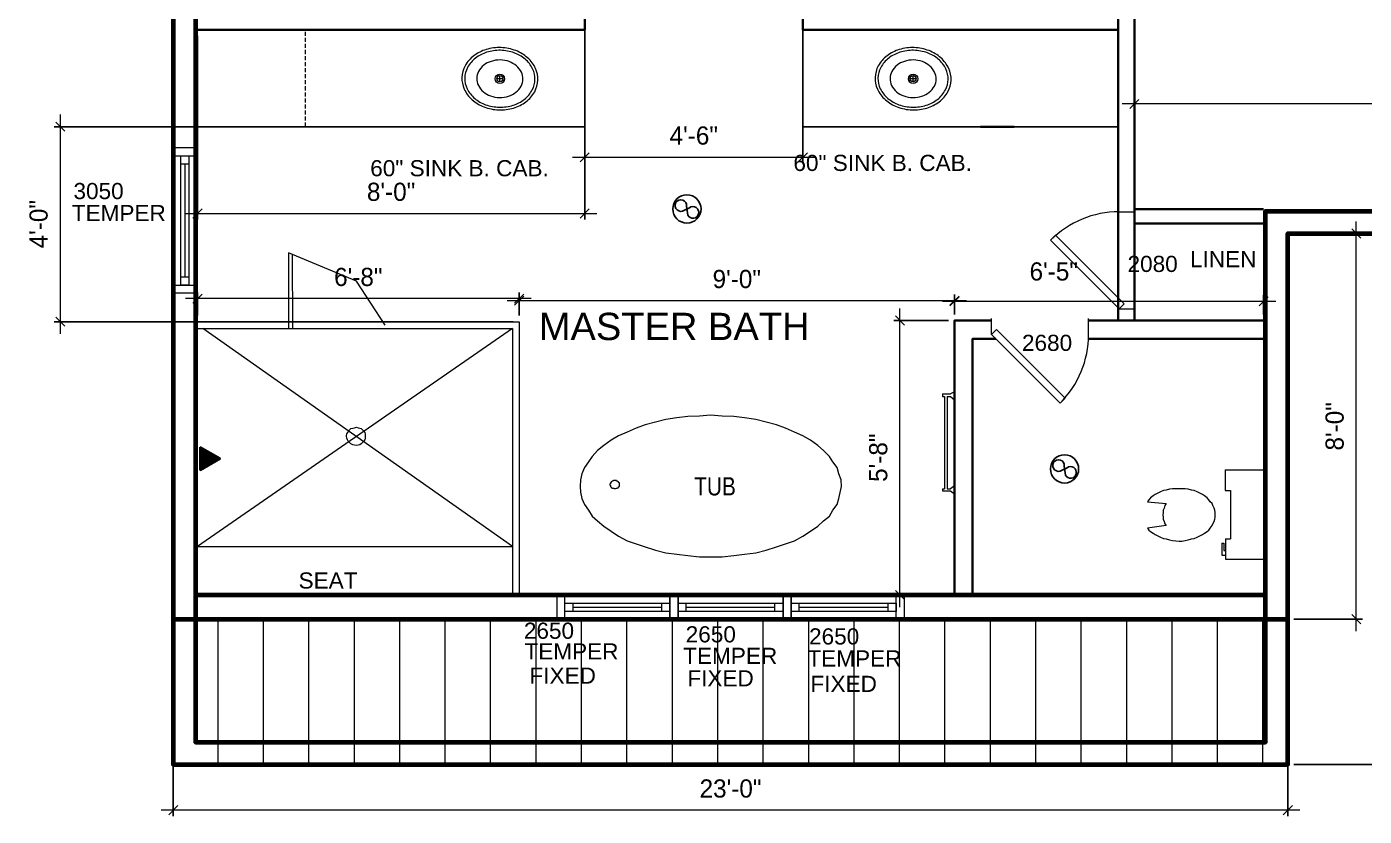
# Model space of a CAD drawing. Extents: x 4834 to 12794, y 1436 to 32221.
# Drawn here: x 7402.1 to 7733.3, y 1524.9 to 1720.4 of the extents above; entities that cross this region are included whole.
import ezdxf

# ---------------------------------------------------------------- set-up
doc = ezdxf.new("R2010")
doc.units = 0
doc.header["$LTSCALE"] = 8
doc.header["$MEASUREMENT"] = 0
doc.linetypes.add('HIDDEN', pattern=[0.375, 0.25, -0.125])
doc.layers.get('0').update_dxf_attribs({"lineweight": 9})
doc.layers.get('DefPoints').update_dxf_attribs({"color": 17})
doc.layers.add('A-CASE', color=6, linetype='Continuous')
doc.layers.add('Electrical - New', color=3, linetype='Continuous')
for name, color, linetype, lineweight in [('A-Wall-New', 1, 'Continuous', 50), ('A-Wall-Partition', 3, 'Continuous', 35), ('A-windoor', 2, 'Continuous', 13), ('AFURNITURE', 134, 'Continuous', 18), ('appliance', 2, 'Continuous', 13), ('DIM', 8, 'Continuous', 5), ('DIMENSION', 9, 'Continuous', 9), ('door', 43, 'Continuous', 13), ('hatch', 8, 'Continuous', 13), ('TEXT', 6, 'Continuous', 25)]:
    doc.layers.add(name, color=color, linetype=linetype, lineweight=lineweight)
doc.styles.add('ARCHITXT', font='ARCHITXT.SHX', dxfattribs={"height": 2})
doc.styles.get("Standard").update_dxf_attribs({"font": 'stylu.ttf'})
doc.dimstyles.new('Forum 24', dxfattribs={"dimscale": 24, "dimtxt": 0.1875, "dimasz": 0.09375, "dimexe": 0.0625, "dimexo": 0.0625, "dimgap": 0.125, "dimtad": 1, "dimdec": 4, "dimrnd": 1, "dimzin": 7, "dimdsep": 46, "dimlunit": 4, "dimtxsty": 'Standard', "dimblk": 'OBLIQUE', "dimblk1": 'DIMTICK', "dimblk2": 'OBLIQUE', "dimcen": -0.0625, "dimdle": 0.125, "dimclrd": 256, "dimclre": 256, "dimclrt": 256, "dimadec": 0, "dimazin": 0, "dimtfac": 1, "dimtdec": 4, "dimtmove": 1, "dimatfit": 3, "dimfxl": 0.0625, "dimtvp": 1.2, "dimfrac": 2, "dimtolj": 1, "dimtzin": 7, "dimlwd": 13, "dimarcsym": 0})

# ---------------------------------------------------------------- blocks, each defined once
blk = doc.blocks.new('_Oblique')
at = {"color": 0, "linetype": 'ByBlock', "lineweight": -2}
blk.add_line((-0.5, -0.5), (0.5, 0.5), dxfattribs=at)
blk = doc.blocks.new('*D447')
at = {"layer": 'DefPoints', "color": 0, "transparency": 16777216}
for p in [(7714.41, 1669.17), (7731.37, 1669.17), (7714.41, 1573.66)]:
    blk.add_point(p, dxfattribs=at)
at = {"layer": 'DIMENSION', "lineweight": 13, "transparency": 16777216}
blk.add_line((7731.37, 1570.66), (7731.37, 1672.17), dxfattribs=at)
at = {"layer": 'DIMENSION', "lineweight": -2, "transparency": 16777216}
for p, q in [((7715.91, 1669.17), (7732.87, 1669.17)), ((7715.91, 1573.66), (7732.87, 1573.66))]:
    blk.add_line(p, q, dxfattribs=at)
at = {"layer": 'DIMENSION', "lineweight": 13, "transparency": 16777216, "xscale": 2.25, "yscale": 2.25, "zscale": 2.25}
for p, rotation in [((7731.37, 1669.17), 89.99986241413787), ((7731.37, 1573.66), 269.9998624141379)]:
    blk.add_blockref('_Oblique', p, dxfattribs=dict(at, rotation=rotation))
at = {"layer": 'DIMENSION', "transparency": 16777216, "insert": (7726.02, 1621.41), "char_height": 4.5, "attachment_point": 5, "rotation": 89.9999}
blk.add_mtext('\\A1;8\'-0"', dxfattribs=at)
blk = doc.blocks.new('DIMTICK')
for p, q in [((-1, 0), (1, 0)), ((0, 1), (0, -1))]:
    blk.add_line(p, q)
at = {"const_width": 0.141}
blk.add_lwpolyline([(0.71, 0.71), (-0.71, -0.71)], dxfattribs=at)
blk = doc.blocks.new('Sink - Oval top')
for p, q in [((-1, 0), (1, 0)), ((0, 1), (0, -1))]:
    blk.add_line(p, q)
at = {"linetype": 'Continuous'}
for points in [[(-12.23, 0.39, 0.117634), (-11.46, -3.36, 0.104469), (-8.88, -6.8, 0.090016), (-5.08, -9.07, 0.08192), (-0.32, -10.02, 0.08192), (4.49, -9.38, 0.090016), (8.42, -7.36, 0.104469), (11.22, -4.09, 0.117634), (12.23, -0.39, 0.117634), (11.46, 3.36, 0.104469), (8.88, 6.8, 0.090016), (5.08, 9.07, 0.08192), (0.32, 10.02, 0.08192), (-4.49, 9.38, 0.090016), (-8.42, 7.36, 0.104469), (-11.22, 4.09, 0.117634)], [(-11.29, 0.16, 0.118622), (-10.52, -3.25, 0.104678), (-8.07, -6.36, 0.089562), (-4.54, -8.37, 0.081185), (-0.13, -9.15, 0.081185), (4.3, -8.49, 0.089562), (7.89, -6.58, 0.104678), (10.42, -3.55, 0.118622), (11.29, -0.16, 0.118622), (10.52, 3.25, 0.104678), (8.07, 6.36, 0.089562), (4.54, 8.37, 0.081185), (0.13, 9.15, 0.081185), (-4.3, 8.49, 0.089562), (-7.89, 6.58, 0.104678), (-10.42, 3.55, 0.118622)], [(-7.42, 0.08, 0.118283), (-6.91, -2.17, 0.104607), (-5.29, -4.21, 0.089718), (-2.97, -5.53, 0.081436), (-0.07, -6.04, 0.081436), (2.84, -5.59, 0.089718), (5.2, -4.33, 0.104607), (6.86, -2.32, 0.118283), (7.42, -0.08, 0.118283), (6.91, 2.17, 0.104607), (5.29, 4.21, 0.089718), (2.97, 5.53, 0.081436), (0.07, 6.04, 0.081436), (-2.84, 5.59, 0.089718), (-5.2, 4.33, 0.104607), (-6.86, 2.32, 0.118283)]]:
    blk.add_lwpolyline(points, format="xyb", close=True, dxfattribs=at)
for radius in [1.5, 1]:
    blk.add_circle((0, 0), radius)
blk = doc.blocks.new('*U167')
for p, q in [((-24, 0), (-24, 4)), ((0, 0), (0, 4))]:
    blk.add_line(p, q)
blk.add_lwpolyline([(0, 0), (-16.97, -16.97), (-18.21, -15.73), (-1.24, 1.24)], close=True)
blk.add_arc((0, 0), 24, 180, 225)
blk = doc.blocks.new('*U536')
for p, q in [((0, 0), (0, 4)), ((24, 0), (24, 4))]:
    blk.add_line(p, q)
blk.add_lwpolyline([(0, 0), (16.97, -16.97), (18.21, -15.73), (1.24, 1.24)], close=True)
blk.add_arc((0, 0), 24, 315, 360)
blk = doc.blocks.new('Exhaust Vent')
for p, q in [((-0.62, 4.19), (0.62, 4.78)), ((-0.06, 5.17), (0.21, 2.96))]:
    blk.add_line(p, q)
blk.add_circle((0, 4.5), 3.5)
for centre, start, end in [((-1.49, 5.34), 352.9351, 307.0649), ((1.49, 3.63), 207.6432, 127.0649)]:
    blk.add_arc(centre, 1.44, start, end)
blk = doc.blocks.new('*U171')
for p, q in [((-12, 0), (14, 0)), ((-12, -3.75), (-12, -1.75)), ((-12, -1.75), (14, -1.75)), ((-10, -1.75), (-10, -3.75)), ((12, -2.75), (-10, -2.75)), ((12, -1.75), (12, -3.75)), ((14, -1.75), (14, -3.75)), ((14, -3.75), (-12, -3.75)), ((-12, -5.5), (14, -5.5))]:
    blk.add_line(p, q)
blk.add_lwpolyline([(-12, -5.5), (-14, -5.5), (-14, 0), (-12, 0)], close=True)
at = {"extrusion": (0, 0, -1)}
blk.add_lwpolyline([(-14, -5.5), (-16, -5.5), (-16, 0), (-14, 0)], close=True, dxfattribs=at)
blk = doc.blocks.new('*U154')
for p, q in [((-18, 0), (8, 0)), ((-18, -3.75), (-18, -1.75)), ((-18, -1.75), (8, -1.75)), ((-16, -1.75), (-16, -3.75)), ((6, -2.75), (-16, -2.75)), ((6, -1.75), (6, -3.75)), ((8, -1.75), (8, -3.75)), ((8, -3.75), (-18, -3.75)), ((-18, -5.5), (8, -5.5))]:
    blk.add_line(p, q)
blk.add_lwpolyline([(-18, -5.5), (-20, -5.5), (-20, 0), (-18, 0)], close=True)
at = {"extrusion": (0, 0, -1)}
blk.add_lwpolyline([(-8, -5.5), (-10, -5.5), (-10, 0), (-8, 0)], close=True, dxfattribs=at)
blk = doc.blocks.new('*D463')
at = {"layer": 'DefPoints', "color": 0, "transparency": 16777216}
for p in [(7438.41, 1573.66), (7714.41, 1573.66), (7438.41, 1526.36)]:
    blk.add_point(p, dxfattribs=at)
at = {"layer": 'DIMENSION', "lineweight": -2, "transparency": 16777216}
for p, q in [((7438.41, 1572.16), (7438.41, 1524.86)), ((7714.41, 1572.16), (7714.41, 1524.86))]:
    blk.add_line(p, q, dxfattribs=at)
at = {"layer": 'DIMENSION', "lineweight": 13, "transparency": 16777216}
blk.add_line((7717.41, 1526.36), (7435.41, 1526.36), dxfattribs=at)
at = {"layer": 'DIMENSION', "lineweight": 13, "transparency": 16777216, "xscale": 2.25, "yscale": 2.25, "zscale": 2.25, "rotation": 180}
blk.add_blockref('_Oblique', (7438.41, 1526.36), dxfattribs=at)
at = {"layer": 'DIMENSION', "lineweight": 13, "transparency": 16777216, "xscale": 2.25, "yscale": 2.25, "zscale": 2.25}
blk.add_blockref('_Oblique', (7714.41, 1526.36), dxfattribs=at)
at = {"layer": 'DIMENSION', "transparency": 16777216, "insert": (7576.41, 1531.7), "char_height": 4.5, "attachment_point": 5}
blk.add_mtext('\\A1;23\'-0"', dxfattribs=at)
blk = doc.blocks.new('*D464')
at = {"layer": 'DefPoints', "color": 0, "transparency": 16777216}
for p in [(7714.41, 1669.17), (7759.56, 1669.17), (7714.41, 1537.66)]:
    blk.add_point(p, dxfattribs=at)
at = {"layer": 'DIMENSION', "lineweight": 13, "transparency": 16777216}
blk.add_line((7759.56, 1534.66), (7759.56, 1672.17), dxfattribs=at)
at = {"layer": 'DIMENSION', "lineweight": -2, "transparency": 16777216}
for p, q in [((7715.91, 1669.17), (7761.06, 1669.17)), ((7715.91, 1537.66), (7761.06, 1537.66))]:
    blk.add_line(p, q, dxfattribs=at)
at = {"layer": 'DIMENSION', "lineweight": 13, "transparency": 16777216, "xscale": 2.25, "yscale": 2.25, "zscale": 2.25}
for p, rotation in [((7759.56, 1669.17), 89.999778509334), ((7759.56, 1537.66), 269.999778509334)]:
    blk.add_blockref('_Oblique', p, dxfattribs=dict(at, rotation=rotation))
at = {"layer": 'DIMENSION', "transparency": 16777216, "insert": (7754.23, 1603.41), "char_height": 4.5, "attachment_point": 5, "rotation": 89.9998}
blk.add_mtext('\\A1;11\'-0"', dxfattribs=at)
blk = doc.blocks.new('*U153')
for p, q in [((-18, 0), (14, 0)), ((-18, -3.75), (-18, -1.75)), ((-18, -1.75), (14, -1.75)), ((-16, -1.75), (-16, -3.75)), ((12, -2.75), (-16, -2.75)), ((12, -1.75), (12, -3.75)), ((14, -1.75), (14, -3.75)), ((14, -3.75), (-18, -3.75)), ((-18, -5.5), (14, -5.5))]:
    blk.add_line(p, q)
blk.add_lwpolyline([(-18, -5.5), (-20, -5.5), (-20, 0), (-18, 0)], close=True)
at = {"extrusion": (0, 0, -1)}
blk.add_lwpolyline([(-14, -5.5), (-16, -5.5), (-16, 0), (-14, 0)], close=True, dxfattribs=at)
blk = doc.blocks.new('*D497')
at = {"layer": 'DefPoints', "color": 0, "transparency": 16777216}
for p in [(7848.41, 1826.83), (7676.41, 1749.97), (7676.41, 1701.26)]:
    blk.add_point(p, dxfattribs=at)
at = {"layer": 'DIM', "lineweight": -2, "transparency": 16777216}
for p, q in [((7848.41, 1825.33), (7848.41, 1699.76)), ((7676.41, 1748.47), (7676.41, 1699.76))]:
    blk.add_line(p, q, dxfattribs=at)
at = {"layer": 'DIM', "lineweight": 13, "transparency": 16777216}
blk.add_line((7851.41, 1701.26), (7673.41, 1701.26), dxfattribs=at)
at = {"layer": 'DIM', "lineweight": 13, "transparency": 16777216, "xscale": 2.25, "yscale": 2.25, "zscale": 2.25, "rotation": 180}
blk.add_blockref('_Oblique', (7676.41, 1701.26), dxfattribs=at)
at = {"layer": 'DIM', "lineweight": 13, "transparency": 16777216, "xscale": 2.25, "yscale": 2.25, "zscale": 2.25}
blk.add_blockref('_Oblique', (7848.41, 1701.26), dxfattribs=at)
at = {"layer": 'DIM', "transparency": 16777216, "insert": (7762.41, 1706.61), "char_height": 4.5, "attachment_point": 5}
blk.add_mtext('\\A1;14\'-4"', dxfattribs=at)
blk = doc.blocks.new('*D502')
at = {"layer": 'DefPoints', "color": 0, "transparency": 16777216}
for p in [(7618.36, 1647.61), (7631.86, 1647.61), (7631.86, 1579.66)]:
    blk.add_point(p, dxfattribs=at)
at = {"layer": 'DIM', "lineweight": 13, "transparency": 16777216}
blk.add_line((7618.36, 1576.66), (7618.36, 1650.61), dxfattribs=at)
at = {"layer": 'DIM', "lineweight": -2, "transparency": 16777216}
for p, q in [((7630.36, 1647.61), (7616.86, 1647.61)), ((7630.36, 1579.66), (7616.86, 1579.66))]:
    blk.add_line(p, q, dxfattribs=at)
at = {"layer": 'DIM', "lineweight": 13, "transparency": 16777216, "xscale": 2.25, "yscale": 2.25, "zscale": 2.25}
for p, rotation in [((7618.36, 1647.61), 90), ((7618.36, 1579.66), 270)]:
    blk.add_blockref('_Oblique', p, dxfattribs=dict(at, rotation=rotation))
at = {"layer": 'DIM', "transparency": 16777216, "insert": (7613.01, 1613.64), "char_height": 4.5, "attachment_point": 5, "rotation": 90}
blk.add_mtext('\\A1;5\'-8"', dxfattribs=at)
blk = doc.blocks.new('*D503')
at = {"layer": 'DefPoints', "color": 0, "transparency": 16777216}
for p in [(7708.41, 1652.38), (7631.86, 1647.61), (7708.41, 1647.61)]:
    blk.add_point(p, dxfattribs=at)
at = {"layer": 'DIM', "lineweight": -2, "transparency": 16777216}
for p, q in [((7631.86, 1649.11), (7631.86, 1653.88)), ((7708.41, 1649.11), (7708.41, 1653.88))]:
    blk.add_line(p, q, dxfattribs=at)
at = {"layer": 'DIM', "lineweight": 13, "transparency": 16777216}
blk.add_line((7628.86, 1652.38), (7711.41, 1652.38), dxfattribs=at)
at = {"layer": 'DIM', "lineweight": 13, "transparency": 16777216, "xscale": 2.25, "yscale": 2.25, "zscale": 2.25, "rotation": 180}
blk.add_blockref('_Oblique', (7631.86, 1652.38), dxfattribs=at)
at = {"layer": 'DIM', "lineweight": 13, "transparency": 16777216, "xscale": 2.25, "yscale": 2.25, "zscale": 2.25}
blk.add_blockref('_Oblique', (7708.41, 1652.38), dxfattribs=at)
at = {"layer": 'DIM', "transparency": 16777216, "insert": (7656.45, 1659.74), "char_height": 4.5, "attachment_point": 5}
blk.add_mtext('\\A1;6\'-5"', dxfattribs=at)
blk = doc.blocks.new('*D492')
at = {"layer": 'DefPoints', "color": 0, "transparency": 16777216}
for p in [(7524.07, 1652.53), (7524.07, 1647.33), (7631.86, 1647.61)]:
    blk.add_point(p, dxfattribs=at)
at = {"layer": 'DIM', "lineweight": -2, "transparency": 16777216}
for p, q in [((7524.07, 1648.83), (7524.07, 1654.03)), ((7631.86, 1649.11), (7631.86, 1654.03))]:
    blk.add_line(p, q, dxfattribs=at)
at = {"layer": 'DIM', "lineweight": 13, "transparency": 16777216}
blk.add_line((7634.86, 1652.53), (7521.07, 1652.53), dxfattribs=at)
at = {"layer": 'DIM', "lineweight": 13, "transparency": 16777216, "xscale": 2.25, "yscale": 2.25, "zscale": 2.25, "rotation": 180}
blk.add_blockref('_Oblique', (7524.07, 1652.53), dxfattribs=at)
at = {"layer": 'DIM', "lineweight": 13, "transparency": 16777216, "xscale": 2.25, "yscale": 2.25, "zscale": 2.25}
blk.add_blockref('_Oblique', (7631.86, 1652.53), dxfattribs=at)
at = {"layer": 'DIM', "transparency": 16777216, "insert": (7577.96, 1657.87), "char_height": 4.5, "attachment_point": 5}
blk.add_mtext('\\A1;9\'-0"', dxfattribs=at)
blk = doc.blocks.new('*D493')
at = {"layer": 'DefPoints', "color": 0, "transparency": 16777216}
for p in [(7444.41, 1653.05), (7444.41, 1647.33), (7524.07, 1647.33)]:
    blk.add_point(p, dxfattribs=at)
at = {"layer": 'DIM', "lineweight": 13, "transparency": 16777216}
blk.add_line((7527.07, 1653.05), (7441.41, 1653.05), dxfattribs=at)
at = {"layer": 'DIM', "lineweight": -2, "transparency": 16777216}
for p, q in [((7444.41, 1648.83), (7444.41, 1654.55)), ((7524.07, 1648.83), (7524.07, 1654.55))]:
    blk.add_line(p, q, dxfattribs=at)
at = {"layer": 'DIM', "lineweight": 13, "transparency": 16777216, "xscale": 2.25, "yscale": 2.25, "zscale": 2.25, "rotation": 180}
blk.add_blockref('_Oblique', (7444.41, 1653.05), dxfattribs=at)
at = {"layer": 'DIM', "lineweight": 13, "transparency": 16777216, "xscale": 2.25, "yscale": 2.25, "zscale": 2.25}
blk.add_blockref('_Oblique', (7524.07, 1653.05), dxfattribs=at)
at = {"layer": 'DIM', "transparency": 16777216, "insert": (7484.24, 1658.38), "char_height": 4.5, "attachment_point": 5}
blk.add_mtext('\\A1;6\'-8"', dxfattribs=at)
blk = doc.blocks.new('*D504')
at = {"layer": 'DefPoints', "color": 0, "transparency": 16777216}
for p in [(7444.41, 1719.61), (7540.31, 1719.61), (7540.31, 1674.11)]:
    blk.add_point(p, dxfattribs=at)
at = {"layer": 'DIM', "lineweight": -2, "transparency": 16777216}
for p, q in [((7444.41, 1718.11), (7444.41, 1672.61)), ((7540.31, 1718.11), (7540.31, 1672.61))]:
    blk.add_line(p, q, dxfattribs=at)
at = {"layer": 'DIM', "lineweight": 13, "transparency": 16777216}
blk.add_line((7441.41, 1674.11), (7543.31, 1674.11), dxfattribs=at)
at = {"layer": 'DIM', "lineweight": 13, "transparency": 16777216, "xscale": 2.25, "yscale": 2.25, "zscale": 2.25, "rotation": 180}
blk.add_blockref('_Oblique', (7444.41, 1674.11), dxfattribs=at)
at = {"layer": 'DIM', "lineweight": 13, "transparency": 16777216, "xscale": 2.25, "yscale": 2.25, "zscale": 2.25}
blk.add_blockref('_Oblique', (7540.31, 1674.11), dxfattribs=at)
at = {"layer": 'DIM', "transparency": 16777216, "insert": (7492.36, 1679.46), "char_height": 4.5, "attachment_point": 5}
blk.add_mtext('\\A1;8\'-0"', dxfattribs=at)
blk = doc.blocks.new('*D505')
at = {"layer": 'DefPoints', "color": 0, "transparency": 16777216}
for p in [(7540.31, 1719.61), (7594.31, 1719.61), (7594.31, 1688.04)]:
    blk.add_point(p, dxfattribs=at)
at = {"layer": 'DIM', "lineweight": -2, "transparency": 16777216}
for p, q in [((7540.31, 1718.11), (7540.31, 1686.54)), ((7594.31, 1718.11), (7594.31, 1686.54))]:
    blk.add_line(p, q, dxfattribs=at)
at = {"layer": 'DIM', "lineweight": 13, "transparency": 16777216}
blk.add_line((7537.31, 1688.04), (7597.31, 1688.04), dxfattribs=at)
at = {"layer": 'DIM', "lineweight": 13, "transparency": 16777216, "xscale": 2.25, "yscale": 2.25, "zscale": 2.25, "rotation": 180}
blk.add_blockref('_Oblique', (7540.31, 1688.04), dxfattribs=at)
at = {"layer": 'DIM', "lineweight": 13, "transparency": 16777216, "xscale": 2.25, "yscale": 2.25, "zscale": 2.25}
blk.add_blockref('_Oblique', (7594.31, 1688.04), dxfattribs=at)
at = {"layer": 'DIM', "transparency": 16777216, "insert": (7567.31, 1693.39), "char_height": 4.5, "attachment_point": 5}
blk.add_mtext('\\A1;4\'-6"', dxfattribs=at)
blk = doc.blocks.new('*D555')
at = {"layer": 'DefPoints', "color": 0, "transparency": 16777216}
for p in [(7410.46, 1695.61), (7524.07, 1695.61), (7524.07, 1647.33)]:
    blk.add_point(p, dxfattribs=at)
at = {"layer": 'DIM', "lineweight": 13, "transparency": 16777216}
blk.add_line((7410.46, 1644.33), (7410.46, 1698.61), dxfattribs=at)
at = {"layer": 'DIM', "lineweight": -2, "transparency": 16777216}
for p, q in [((7522.57, 1695.61), (7408.96, 1695.61)), ((7522.57, 1647.33), (7408.96, 1647.33))]:
    blk.add_line(p, q, dxfattribs=at)
at = {"layer": 'DIM', "lineweight": 13, "transparency": 16777216, "xscale": 2.25, "yscale": 2.25, "zscale": 2.25}
for p, rotation in [((7410.46, 1695.61), 90), ((7410.46, 1647.33), 270)]:
    blk.add_blockref('_Oblique', p, dxfattribs=dict(at, rotation=rotation))
at = {"layer": 'DIM', "transparency": 16777216, "insert": (7405.09, 1671.47), "char_height": 4.5, "attachment_point": 5, "rotation": 90}
blk.add_mtext('\\A1;4\'-0"', dxfattribs=at)

msp = doc.modelspace()

# ---------------------------------------------------------------- hatches: boundary and pattern name
at = {"layer": 'DIM'}
h = msp.add_hatch(dxfattribs=at)
h.set_pattern_fill('ANSI31', color=1, angle=30)
h.set_pattern_definition([(75, (-5588.43584, -15588.15632), (-0.1207407283, 0.03235238064), [])])
h.paths.add_polyline_path([(7445.06664, 1616.27153), (7450.01215, 1613.41624), (7445.11486, 1610.58879), (7445.11486, 1616.24369)])
at = {"layer": 'hatch', "linetype": 'ByBlock', "ltscale": 2}
h = msp.add_hatch(dxfattribs=at)
h.set_pattern_fill('ANSI31', color=256, scale=90, angle=225, style=0)
h.set_pattern_definition([(270, (2, 0), (11.25, -2e-15), [])])
h.paths.add_polyline_path([(7438.40805, 1537.66014), (7714.40805, 1537.66014), (7714.40805, 1573.66014), (7438.40805, 1573.66014)])

# ---------------------------------------------------------------- linework, layer by layer
at = {"layer": 'A-CASE'}
for p, q in [((7540.30943, 1719.6127), (7540.30943, 1695.6127)), ((7444.40805, 1695.6127), (7540.30943, 1695.6127)), ((7594.30943, 1695.6127), (7672.40805, 1695.6127))]:
    msp.add_line(p, q, dxfattribs=at)
msp.add_lwpolyline([(7594.30943, 1695.6127), (7594.30943, 1719.6127)], dxfattribs=at)
at = {"layer": 'A-Wall-New', "lineweight": 70}
for p, q in [((7444.40805, 1579.66014), (7708.40805, 1579.66014)), ((7438.40805, 1573.66014), (7714.40805, 1573.66014))]:
    msp.add_line(p, q, dxfattribs=at)
for points in [[(8194.40581, 2143.66014), (8011.90572, 2143.66014), (8011.90572, 2233.16014), (7771.37708, 2233.16014), (7771.37708, 2143.66014), (7650.7414, 2143.66014), (7584.87708, 2143.66014), (7438.40581, 2143.66014), (7438.40581, 1537.66014), (7714.40581, 1537.66014), (7714.40623, 1669.16934), (7846.40566, 1669.16897), (7846.4059, 1645.16934), (8012.40572, 1645.16548), (8012.40627, 1669.16934), (8194.40581, 1669.16934)], [(8188.90581, 2138.16014), (8006.40572, 2138.16014), (8006.40572, 2227.66014), (7776.87708, 2227.66014), (7776.87708, 2138.16014), (7650.7414, 2138.16014), (7584.87708, 2138.16014), (7443.90581, 2138.16014), (7443.90581, 1543.16014), (7708.90582, 1543.16014), (7708.90625, 1674.66936), (7851.9056, 1674.66896), (7851.90584, 1650.66921), (8006.90584, 1650.66561), (8006.9064, 1674.66934), (8188.90581, 1674.66934)]]:
    msp.add_lwpolyline(points, close=True, dxfattribs=at)
msp.add_lwpolyline([(7714.40805, 1669.16934), (7760.04152, 1669.1692)], dxfattribs=at)
at = {"layer": 'A-Wall-Partition'}
for p, q in [((7672.40805, 1647.6127), (7672.40805, 1799.3597)), ((7676.40805, 1647.6127), (7676.40805, 1799.35804)), ((7540.30943, 1743.77398), (7540.30943, 1719.6127)), ((7594.30943, 1743.77815), (7594.30943, 1719.6127)), ((7444.40805, 1719.6127), (7540.30943, 1719.6127)), ((7594.30943, 1719.6127), (7672.40805, 1719.6127)), ((7638.30943, 1695.6127), (7646.63276, 1695.6127)), ((7676.40805, 1675.16934), (7708.40805, 1675.16934)), ((7676.40805, 1671.66934), (7708.40805, 1671.66934))]:
    msp.add_line(p, q, dxfattribs=at)
for points in [[(7641.06305, 1647.6127), (7631.85518, 1647.6127), (7631.85518, 1579.66014)], [(7708.40805, 1647.6127), (7665.06305, 1647.6127)], [(7642.08467, 1643.1127), (7636.35518, 1643.1127), (7636.35518, 1579.66014)], [(7708.40805, 1643.1127), (7665.04565, 1643.1127)]]:
    msp.add_lwpolyline(points, dxfattribs=at)
msp.add_lwpolyline([(7445.06664, 1616.27153), (7450.01215, 1613.41624), (7445.11486, 1610.58879), (7445.11486, 1616.24369)], close=True, dxfattribs=at)
at = {"layer": 'AFURNITURE', "linetype": 'HIDDEN', "ltscale": 0.5}
msp.add_line((7471.197, 1695.6127), (7471.197, 1719.6127), dxfattribs=at)
at = {"layer": 'AFURNITURE'}
msp.add_line((7444.40805, 1591.66014), (7522.40805, 1591.66014), dxfattribs=at)
for points in [[(7522.40805, 1645.66014), (7444.40805, 1591.66014)], [(7522.40805, 1591.66014), (7445.72699, 1645.66014)], [(7631.85518, 1629.99159), (7630.85593, 1629.43645)], [(7631.85518, 1629.99159), (7631.85518, 1627.9931)], [(7628.85744, 1629.43645), (7628.85744, 1628.77029)], [(7628.85744, 1629.43645), (7630.85593, 1629.43645)], [(7628.85744, 1628.77029), (7629.41258, 1628.77029)], [(7629.41258, 1628.77029), (7629.41258, 1605.89868)], [(7630.07874, 1628.77029), (7630.85593, 1628.77029)], [(7630.07874, 1628.77029), (7630.07874, 1605.89868)], [(7630.85593, 1628.77029), (7631.85518, 1627.9931)], [(7560.36438, 1623.0763), (7557.81076, 1622.41014)], [(7563.14006, 1623.52041), (7560.36438, 1623.0763)], [(7565.80471, 1623.85349), (7563.14006, 1623.52041)], [(7568.69142, 1623.96452), (7565.80471, 1623.85349)], [(7571.4671, 1624.18658), (7568.69142, 1623.96452)], [(7574.35381, 1623.96452), (7571.4671, 1624.18658)], [(7577.24051, 1623.85349), (7574.35381, 1623.96452)], [(7579.90517, 1623.52041), (7577.24051, 1623.85349)], [(7582.68085, 1623.0763), (7579.90517, 1623.52041)], [(7585.23447, 1622.41014), (7582.68085, 1623.0763)], [(7481.30788, 1619.07742), (7481.4189, 1619.52153), (7481.64096, 1619.85461), (7481.86301, 1620.18769), (7482.08507, 1620.52077), (7482.41815, 1620.85385), (7482.86226, 1620.96488), (7483.30637, 1621.07591), (7483.75048, 1621.18694), (7484.19458, 1621.07591), (7484.63869, 1620.96488), (7484.97177, 1620.85385), (7485.30486, 1620.52077), (7485.63794, 1620.18769), (7485.85999, 1619.85461), (7485.97102, 1619.52153), (7485.97102, 1619.07742)], [(7550.81604, 1619.96754), (7548.70653, 1619.07932)], [(7553.03659, 1620.96679), (7550.81604, 1619.96754)], [(7555.25713, 1621.74398), (7553.03659, 1620.96679)], [(7557.81076, 1622.41014), (7555.25713, 1621.74398)], [(7587.7881, 1621.74398), (7585.23447, 1622.41014)], [(7590.00864, 1620.96679), (7587.7881, 1621.74398)], [(7592.22918, 1619.96754), (7590.00864, 1620.96679)], [(7594.3387, 1619.07932), (7592.22918, 1619.96754)], [(7485.97102, 1619.07742), (7485.97102, 1618.96639), (7485.97102, 1618.52228), (7485.85999, 1618.07818), (7485.63794, 1617.74509), (7485.30486, 1617.41201), (7484.97177, 1617.07893), (7484.63869, 1616.85688), (7484.19458, 1616.74585), (7483.75048, 1616.63482), (7483.30637, 1616.74585), (7482.86226, 1616.85688), (7482.41815, 1617.07893), (7482.08507, 1617.41201), (7481.75199, 1617.74509), (7481.52993, 1618.07818), (7481.4189, 1618.52228), (7481.30788, 1618.96639), (7481.30788, 1619.07742)], [(7545.04263, 1616.63673), (7543.48825, 1615.41543)], [(7546.81906, 1617.96905), (7545.04263, 1616.63673)], [(7548.70653, 1619.07932), (7546.81906, 1617.96905)], [(7596.22616, 1617.96905), (7594.3387, 1619.07932)], [(7598.0026, 1616.63673), (7596.22616, 1617.96905)], [(7599.44595, 1615.41543), (7598.0026, 1616.63673)], [(7542.15592, 1613.97207), (7541.2677, 1612.63975)], [(7543.48825, 1615.41543), (7542.15592, 1613.97207)], [(7600.88931, 1613.97207), (7599.44595, 1615.41543)], [(7601.77752, 1612.63975), (7600.88931, 1613.97207)], [(7539.6023, 1609.64201), (7539.26921, 1608.19866)], [(7540.26846, 1611.19639), (7539.6023, 1609.64201)], [(7541.2677, 1612.63975), (7540.26846, 1611.19639)], [(7602.77677, 1611.19639), (7601.77752, 1612.63975)], [(7603.22088, 1609.64201), (7602.77677, 1611.19639)], [(7603.77601, 1608.19866), (7603.22088, 1609.64201)], [(7539.26921, 1608.19866), (7539.15819, 1606.53325)], [(7539.15819, 1606.53325), (7539.26921, 1605.0899)], [(7546.70804, 1607.19942), (7546.48598, 1607.19942)], [(7546.48598, 1607.19942), (7546.48598, 1607.08839)], [(7546.48598, 1607.08839), (7546.48598, 1606.86633)], [(7546.48598, 1606.86633), (7546.70804, 1606.75531)], [(7546.81906, 1607.5325), (7546.70804, 1607.5325)], [(7546.70804, 1607.5325), (7546.70804, 1607.42147)], [(7546.70804, 1607.42147), (7546.70804, 1607.19942)], [(7546.70804, 1606.75531), (7546.70804, 1606.53325)], [(7546.70804, 1606.53325), (7546.70804, 1606.42222)], [(7546.70804, 1606.42222), (7546.81906, 1606.42222)], [(7546.93009, 1607.64352), (7546.81906, 1607.64352)], [(7546.81906, 1607.64352), (7546.81906, 1607.5325)], [(7546.81906, 1606.42222), (7546.93009, 1606.20017)], [(7547.15215, 1607.86558), (7546.93009, 1607.64352)], [(7547.26317, 1607.86558), (7547.15215, 1607.86558)], [(7547.48523, 1607.97661), (7547.26317, 1607.86558)], [(7547.59625, 1607.97661), (7547.48523, 1607.97661)], [(7547.81831, 1607.97661), (7547.59625, 1607.97661)], [(7547.92934, 1607.97661), (7547.81831, 1607.97661)], [(7548.15139, 1607.97661), (7547.92934, 1607.97661)], [(7548.15139, 1607.86558), (7548.15139, 1607.97661)], [(7548.26242, 1607.86558), (7548.15139, 1607.86558)], [(7548.37344, 1607.86558), (7548.26242, 1607.86558)], [(7548.5955, 1607.64352), (7548.37344, 1607.86558)], [(7548.70653, 1607.64352), (7548.5955, 1607.64352)], [(7548.5955, 1606.20017), (7548.70653, 1606.42222)], [(7548.70653, 1607.5325), (7548.70653, 1607.64352)], [(7548.92858, 1607.42147), (7548.70653, 1607.5325)], [(7548.70653, 1606.42222), (7548.92858, 1606.53325)], [(7548.92858, 1607.19942), (7548.92858, 1607.42147)], [(7548.92858, 1607.08839), (7548.92858, 1607.19942)], [(7548.92858, 1606.86633), (7548.92858, 1607.08839)], [(7548.92858, 1606.75531), (7548.92858, 1606.86633)], [(7548.92858, 1606.53325), (7548.92858, 1606.75531)], [(7603.22088, 1603.53552), (7603.88704, 1606.53325)], [(7603.88704, 1606.53325), (7603.77601, 1608.19866)], [(7631.85518, 1606.67588), (7630.85593, 1605.89868)], [(7631.85518, 1606.67588), (7631.85518, 1604.67739)], [(7539.26921, 1605.0899), (7539.6023, 1603.53552)], [(7539.6023, 1603.53552), (7540.26846, 1602.09216)], [(7546.93009, 1606.20017), (7547.15215, 1606.08914)], [(7547.15215, 1606.08914), (7547.26317, 1606.08914)], [(7547.26317, 1606.08914), (7547.48523, 1606.08914)], [(7547.48523, 1606.08914), (7547.59625, 1605.97812)], [(7547.59625, 1605.97812), (7547.81831, 1605.97812)], [(7547.81831, 1605.97812), (7547.92934, 1605.97812)], [(7547.92934, 1605.97812), (7548.15139, 1606.08914)], [(7548.15139, 1606.08914), (7548.26242, 1606.08914)], [(7548.26242, 1606.08914), (7548.37344, 1606.08914)], [(7548.37344, 1606.08914), (7548.5955, 1606.20017)], [(7602.77677, 1602.09216), (7603.22088, 1603.53552)], [(7628.85744, 1605.89868), (7628.85744, 1605.45458)], [(7628.85744, 1605.89868), (7629.41258, 1605.89868)], [(7628.85744, 1605.45458), (7630.85593, 1605.45458)], [(7630.07874, 1605.89868), (7630.85593, 1605.89868)], [(7630.85593, 1605.45458), (7631.85518, 1604.67739)], [(7540.26846, 1602.09216), (7541.2677, 1600.64881)], [(7541.2677, 1600.64881), (7542.15592, 1599.20546)], [(7600.88931, 1599.20546), (7601.77752, 1600.64881)], [(7601.77752, 1600.64881), (7602.77677, 1602.09216)], [(7542.15592, 1599.20546), (7543.48825, 1597.98416)], [(7543.48825, 1597.98416), (7545.04263, 1596.65183)], [(7545.04263, 1596.65183), (7546.81906, 1595.43053)], [(7596.22616, 1595.43053), (7598.0026, 1596.65183)], [(7598.0026, 1596.65183), (7599.44595, 1597.98416)], [(7599.44595, 1597.98416), (7600.88931, 1599.20546)], [(7546.81906, 1595.43053), (7548.70653, 1594.20923)], [(7548.70653, 1594.20923), (7550.81604, 1593.09896)], [(7550.81604, 1593.09896), (7553.03659, 1592.32177)], [(7590.00864, 1592.32177), (7592.22918, 1593.09896)], [(7592.22918, 1593.09896), (7594.3387, 1594.20923)], [(7594.3387, 1594.20923), (7596.22616, 1595.43053)], [(7553.03659, 1592.32177), (7555.25713, 1591.54458)], [(7555.25713, 1591.54458), (7557.81076, 1590.76739)], [(7557.81076, 1590.76739), (7560.36438, 1590.10123)], [(7560.36438, 1590.10123), (7563.14006, 1589.76815)], [(7563.14006, 1589.76815), (7565.80471, 1589.43506)], [(7577.24051, 1589.43506), (7579.90517, 1589.76815)], [(7579.90517, 1589.76815), (7582.68085, 1590.10123)], [(7582.68085, 1590.10123), (7585.23447, 1590.76739)], [(7585.23447, 1590.76739), (7587.7881, 1591.54458)], [(7587.7881, 1591.54458), (7590.00864, 1592.32177)], [(7565.80471, 1589.43506), (7568.69142, 1589.10198)], [(7568.69142, 1589.10198), (7571.4671, 1589.10198)], [(7571.4671, 1589.10198), (7574.35381, 1589.10198)], [(7574.35381, 1589.10198), (7577.24051, 1589.43506)]]:
    msp.add_lwpolyline(points, dxfattribs=at)
at = {"layer": 'appliance'}
for points in [[(7698.85971, 1610.61213), (7708.40805, 1610.61213)], [(7698.85971, 1610.61213), (7698.85971, 1605.50488)], [(7679.98509, 1603.17331), (7679.652, 1602.7292)], [(7680.4292, 1603.72844), (7679.98509, 1603.17331)], [(7681.09536, 1604.17255), (7680.4292, 1603.72844)], [(7681.53947, 1604.50563), (7681.09536, 1604.17255)], [(7682.20563, 1604.83872), (7681.53947, 1604.50563)], [(7682.87179, 1605.1718), (7682.20563, 1604.83872)], [(7683.64898, 1605.50488), (7682.87179, 1605.1718)], [(7684.31515, 1605.61591), (7683.64898, 1605.50488)], [(7685.09234, 1605.83796), (7684.31515, 1605.61591)], [(7685.86953, 1605.94899), (7685.09234, 1605.83796)], [(7686.75775, 1605.94899), (7685.86953, 1605.94899)], [(7687.53494, 1605.94899), (7686.75775, 1605.94899)], [(7688.2011, 1605.94899), (7687.53494, 1605.94899)], [(7688.97829, 1605.94899), (7688.2011, 1605.94899)], [(7689.75548, 1605.83796), (7688.97829, 1605.94899)], [(7690.53267, 1605.61591), (7689.75548, 1605.83796)], [(7691.19883, 1605.50488), (7690.53267, 1605.61591)], [(7691.97602, 1605.1718), (7691.19883, 1605.50488)], [(7692.64219, 1604.83872), (7691.97602, 1605.1718)], [(7693.30835, 1604.50563), (7692.64219, 1604.83872)], [(7693.75246, 1604.17255), (7693.30835, 1604.50563)], [(7694.41862, 1603.72844), (7693.75246, 1604.17255)], [(7694.86273, 1603.17331), (7694.41862, 1603.72844)], [(7695.19581, 1602.7292), (7694.86273, 1603.17331)], [(7698.85971, 1605.50488), (7700.19204, 1605.50488)], [(7700.19204, 1605.50488), (7700.19204, 1593.51394)], [(7679.652, 1602.7292), (7684.31892, 1602.28509)], [(7683.54173, 1600.06455), (7683.43071, 1599.50941)], [(7683.76379, 1601.17482), (7683.54173, 1600.61968)], [(7683.54173, 1600.61968), (7683.54173, 1600.06455)], [(7683.98584, 1601.84098), (7683.76379, 1601.17482)], [(7684.31892, 1602.28509), (7683.98584, 1601.84098)], [(7695.63992, 1602.28509), (7695.19581, 1602.7292)], [(7695.86197, 1601.84098), (7695.63992, 1602.28509)], [(7696.19506, 1601.17482), (7695.86197, 1601.84098)], [(7696.30608, 1600.61968), (7696.19506, 1601.17482)], [(7696.41711, 1600.06455), (7696.30608, 1600.61968)], [(7696.41711, 1599.50941), (7696.41711, 1600.06455)], [(7684.31892, 1596.84476), (7679.652, 1596.1786)], [(7683.43071, 1599.50941), (7683.54173, 1598.95427)], [(7683.54173, 1598.95427), (7683.54173, 1598.39914)], [(7683.54173, 1598.39914), (7683.76379, 1597.844)], [(7683.76379, 1597.844), (7683.98584, 1597.28887)], [(7683.98584, 1597.28887), (7684.31892, 1596.84476)], [(7695.19581, 1596.1786), (7695.63992, 1596.84476)], [(7695.63992, 1596.84476), (7695.86197, 1597.28887)], [(7695.86197, 1597.28887), (7696.19506, 1597.844)], [(7696.19506, 1597.844), (7696.30608, 1598.39914)], [(7696.30608, 1598.39914), (7696.41711, 1598.95427)], [(7696.41711, 1598.95427), (7696.41711, 1599.50941)], [(7679.652, 1596.1786), (7679.98509, 1595.73449)], [(7679.98509, 1595.73449), (7680.4292, 1595.4014)], [(7680.4292, 1595.4014), (7681.09536, 1594.9573)], [(7681.09536, 1594.9573), (7681.53947, 1594.62421)], [(7681.53947, 1594.62421), (7682.20563, 1594.29113)], [(7682.20563, 1594.29113), (7682.87179, 1593.95805)], [(7682.87179, 1593.95805), (7683.64898, 1593.62497)], [(7683.64898, 1593.62497), (7684.31515, 1593.51394)], [(7684.31515, 1593.51394), (7685.09234, 1593.29189)], [(7685.09234, 1593.29189), (7685.86953, 1593.18086)], [(7685.86953, 1593.18086), (7687.53494, 1592.95881)], [(7688.2011, 1592.95881), (7688.97829, 1593.18086)], [(7688.97829, 1593.18086), (7689.75548, 1593.29189)], [(7689.75548, 1593.29189), (7690.53267, 1593.51394)], [(7690.53267, 1593.51394), (7691.19883, 1593.62497)], [(7691.19883, 1593.62497), (7691.97602, 1593.95805)], [(7691.97602, 1593.95805), (7692.64219, 1594.29113)], [(7692.64219, 1594.29113), (7693.30835, 1594.62421)], [(7693.30835, 1594.62421), (7693.75246, 1594.9573)], [(7693.75246, 1594.9573), (7694.41862, 1595.4014)], [(7694.41862, 1595.4014), (7694.86273, 1595.73449)], [(7694.86273, 1595.73449), (7695.19581, 1596.1786)], [(7698.97074, 1593.51394), (7698.97074, 1588.51772)], [(7698.97074, 1593.51394), (7700.19204, 1593.51394)], [(7687.53494, 1592.95881), (7688.2011, 1592.95881)], [(7698.08252, 1592.5147), (7698.08252, 1589.51696)], [(7698.08252, 1592.5147), (7698.52663, 1592.5147)], [(7698.52663, 1592.5147), (7698.52663, 1590.62724)], [(7698.52663, 1590.62724), (7698.97074, 1590.62724)], [(7698.08252, 1589.51696), (7698.97074, 1589.51696)], [(7698.97074, 1588.51772), (7708.40805, 1588.51772)]]:
    msp.add_lwpolyline(points, dxfattribs=at)
at = {"layer": 'DIM'}
msp.add_line((7438.40805, 1573.66014), (7438.40805, 1537.66014), dxfattribs=at)
msp.add_lwpolyline([(7714.40805, 1573.66014), (7714.40805, 1537.66014), (7438.40805, 1537.66014)], dxfattribs=at)
msp.add_lwpolyline([(7438.40805, 1537.66014), (7714.40805, 1537.66014), (7714.40805, 1573.66014), (7438.40805, 1573.66014)], close=True, dxfattribs=at)
at = {"layer": 'door'}
for p, q in [((7444.40805, 1647.32555), (7524.07346, 1647.32555)), ((7524.07346, 1647.32555), (7524.07346, 1579.66014))]:
    msp.add_line(p, q, dxfattribs=at)
for points in [[(7490.91463, 1646.46583), (7483.77039, 1657.34506), (7466.96967, 1664.41079)], [(7466.96967, 1664.25377), (7466.96967, 1645.66014), (7467.99188, 1645.66014), (7467.91176, 1664.09676)], [(7444.40805, 1645.66014), (7522.40805, 1645.66014), (7522.40805, 1579.66014)]]:
    msp.add_lwpolyline(points, dxfattribs=at)

# ---------------------------------------------------------------- block references
at = {"layer": 'A-windoor', "lineweight": 25}
for name, p, rotation in [('*U153', (7438.53939, 1674.39572), 89.99999999999999), ('*U154', (7543.40805, 1573.84869), 180), ('*U171', (7577.40805, 1573.84869), 180), ('*U171', (7605.40805, 1573.84869), 180)]:
    msp.add_blockref(name, p, dxfattribs=dict(at, rotation=rotation))
at = {"layer": 'door', "lineweight": 20, "rotation": 270}
msp.add_blockref('*U167', (7672.63246, 1650.54434), dxfattribs=at)
at = {"layer": 'door', "lineweight": 20}
msp.add_blockref('*U536', (7641.06305, 1644.13431), dxfattribs=at)
at = {"layer": 'Electrical - New'}
for p in [(7565.59734, 1670.74271), (7659.11093, 1606.36639)]:
    msp.add_blockref('Exhaust Vent', p, dxfattribs=at)
at = {"layer": 'hatch', "xscale": 0.7698269942324512, "yscale": 0.7698269942324512, "zscale": 0.7698269942324512, "rotation": 179.671030151288}
for p in [(7519.29315, 1707.48174), (7621.61587, 1707.48174)]:
    msp.add_blockref('Sink - Oval top', p, dxfattribs=at)

# ---------------------------------------------------------------- texts
at = {"layer": 'TEXT'}
for s, insert, char_height, width, attachment_point in [('{\\fArial|b0|i0|c0|p34;60" SINK B. CAB.}', (7531.40458, 1687.33303), 3.9999982, 7.105427357601002e-14, 3), ('{\\fArial|b0|i0|c0|p34;60" SINK B. CAB.}', (7636.18752, 1688.64456), 3.9999982, 7.105427357601002e-14, 3), ('{\\fArial|b0|i0|c0|p34;3050}', (7413.70669, 1681.67781), 3.9999982, 7.105427357601002e-14, 1), ('{\\fArial|b0|i0|c0|p34;TEMPER}', (7413.29618, 1676.22424), 3.9999982, 7.105427357601002e-14, 1), ('{\\fArial|b0|i0|c0|p34;2080}', (7674.71741, 1663.63722), 3.9999982, 7.105427357601002e-14, 1), ('{\\fArial|b0|i0|c0|p34;LINEN}', (7706.63984, 1664.80737), 3.9999982, 7.105427357601002e-14, 3), ('{\\fArial|b0|i0|c0|p34;\\H1.5x;MASTER BATH}', (7562.45176, 1646.10576), 4.5, 121.9107981, 5), ('{\\fArial|b0|i0|c0|p34;2680}', (7648.57214, 1644.0882), 3.9999982, 7.105427357601002e-14, 1), ('{\\fArial|b0|i0|c0|p34;SEAT}', (7469.44844, 1585.24277), 3.9999982, 7.105427357601002e-14, 1), ('{\\fArial|b0|i0|c0|p34;2650}', (7525.236, 1572.80287), 3.9999982, 7.105427357601002e-14, 1), ('{\\fArial|b0|i0|c0|p34;2650}', (7565.30609, 1571.91137), 3.9999982, 7.105427357601002e-14, 1), ('{\\fArial|b0|i0|c0|p34;2650}', (7595.85323, 1571.39092), 3.9999982, 7.105427357601002e-14, 1), ('{\\fArial|b0|i0|c0|p34;TEMPER}', (7525.38448, 1567.67681), 3.9999982, 7.105427357601002e-14, 1), ('{\\fArial|b0|i0|c0|p34;TEMPER}', (7564.69207, 1566.57712), 3.9999982, 7.105427357601002e-14, 1), ('{\\fArial|b0|i0|c0|p34;TEMPER}', (7595.44272, 1565.93735), 3.9999982, 7.105427357601002e-14, 1), ('{\\fArial|b0|i0|c0|p34;FIXED}', (7526.62195, 1561.68668), 3.9999982, 7.105427357601002e-14, 1), ('{\\fArial|b0|i0|c0|p34;FIXED}', (7565.70943, 1561.02512), 3.9999982, 7.105427357601002e-14, 1), ('{\\fArial|b0|i0|c0|p34;FIXED}', (7596.20068, 1559.64104), 3.9999982, 7.105427357601002e-14, 1)]:
    msp.add_mtext(s, dxfattribs=dict(at, insert=insert, char_height=char_height, width=width, attachment_point=attachment_point))
at = {"layer": 'TEXT', "insert": (7572.56921, 1608.80082), "char_height": 3, "width": 72.8976643, "attachment_point": 2, "style": 'ARCHITXT'}
msp.add_mtext('\\A1;{\\fArchitxt Narrow|b0|i0|c0|p2;\\H1.5x;TUB}', dxfattribs=at)

# ---------------------------------------------------------------- dimensions: what is measured, and where the dimension line sits
at = {"layer": 'DIM'}
for base, p1, p2, picture, middle in [((7676.40805, 1701.26332), (7848.40784, 1826.83116), (7676.40805, 1749.96914), '*D497', (7762.40794, 1706.6138)), ((7540.30943, 1674.11343), (7444.40805, 1719.6127), (7540.30943, 1719.6127), '*D504', (7492.35874, 1679.45732)), ((7594.30943, 1688.04439), (7540.30943, 1719.6127), (7594.30943, 1719.6127), '*D505', (7567.30943, 1693.39487)), ((7444.40805, 1653.0491), (7524.07346, 1647.32555), (7444.40805, 1647.32555), '*D493', (7484.24075, 1658.3831)), ((7524.07346, 1652.52647), (7631.85518, 1647.6127), (7524.07346, 1647.32555), '*D492', (7577.96432, 1657.86707))]:
    dim = msp.add_linear_dim(base=base, p1=p1, p2=p2, dimstyle='Forum 24', dxfattribs=at)
    dim.commit()
    dim.dimension.update_dxf_attribs({"geometry": picture, "text_midpoint": middle})
for base, p1, p2, picture, middle in [((7410.456873, 1695.612696), (7524.073455, 1647.325548), (7524.073455, 1695.612696), '*D555', (7405.089926, 1671.469122)), ((7618.35858, 1647.6127), (7631.85518, 1579.66014), (7631.85518, 1647.6127), '*D502', (7613.0114, 1613.63642))]:
    dim = msp.add_linear_dim(base=base, p1=p1, p2=p2, angle=90, dimstyle='Forum 24', dxfattribs=at)
    dim.commit()
    dim.dimension.update_dxf_attribs({"geometry": picture, "text_midpoint": middle})
dim = msp.add_linear_dim(base=(7708.40805, 1652.37578), p1=(7631.85518, 1647.6127), p2=(7708.40805, 1647.6127), dimstyle='Forum 24', dxfattribs=at)
dim.commit()
dim.dimension.update_dxf_attribs({"geometry": '*D503', "text_midpoint": (7656.45485, 1654.39326), "dimtype": 160})
at = {"layer": 'DIMENSION'}
for p1, p2, distance, picture, middle in [((7714.40805, 1573.66014), (7714.40828, 1669.16934), -16.9587, '*D447', (7726.02298, 1621.41471)), ((7714.40805, 1537.66014), (7714.40856, 1669.16934), -45.15159, '*D464', (7754.22918, 1603.41459))]:
    dim = msp.add_aligned_dim(p1=p1, p2=p2, distance=distance, dimstyle='Forum 24', dxfattribs=at)
    dim.commit()
    dim.dimension.update_dxf_attribs({"geometry": picture, "text_midpoint": middle})
dim = msp.add_linear_dim(base=(7438.40805, 1526.35548), p1=(7714.40805, 1573.66014), p2=(7438.40805, 1573.66014), dimstyle='Forum 24', dxfattribs=at)
dim.commit()
dim.dimension.update_dxf_attribs({"geometry": '*D463', "text_midpoint": (7576.40805, 1531.70266)})

doc.saveas('drawing.dxf')
